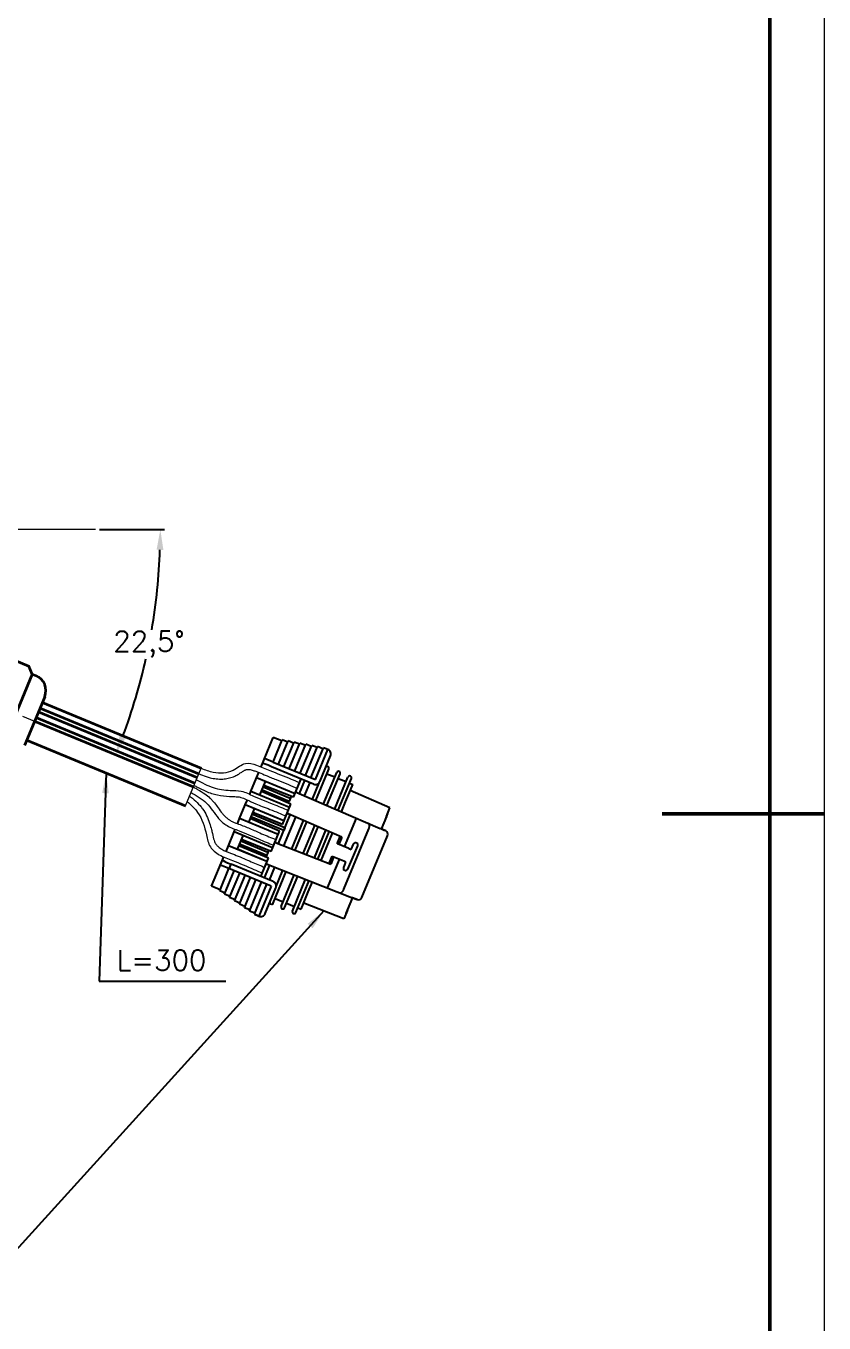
# Model space of a CAD drawing. Header units: millimetres. Extents: x 3703 to 4905, y -22764 to -21944.
# Drawn here: x 4709.3 to 4905.4, y -22479.2 to -22160.2 of the extents above; entities that cross this region are included whole.
import ezdxf

# ---------------------------------------------------------------- set-up
doc = ezdxf.new("R2010")
doc.units = ezdxf.units.MM
doc.header["$MEASUREMENT"] = 0
doc.linetypes.add('CENTER', pattern=[2, 1.25, -0.25, 0.25, -0.25])
doc.linetypes.add('CENTER2', pattern=[28.575, 19.05, -3.175, 3.175, -3.175])
for name, color, linetype, lineweight in [('B细实线', 100, 'Continuous', 15), ('CENTER', 1, 'CENTER', 18), ('G尺寸线', 140, 'Continuous', 13), ('细实线', 4, 'Continuous', 20), ('轮廓线', 7, 'Continuous', 35)]:
    doc.layers.add(name, color=color, linetype=linetype, lineweight=lineweight)
doc.styles.get("Standard").update_dxf_attribs({"font": 'romans.shx'})
doc.dimstyles.new('ISO-25', dxfattribs={"dimtxt": 5, "dimasz": 5, "dimexe": 1.25, "dimexo": 1.2, "dimgap": 1.2, "dimtad": 0, "dimtih": 1, "dimtoh": 1, "dimdec": 4, "dimdsep": 46, "dimtxsty": 'Standard', "dimcen": 0, "dimclrt": 7, "dimadec": 0, "dimazin": 2, "dimtm": 1e-09, "dimtfac": 1, "dimtdec": 4, "dimtmove": 0, "dimatfit": 3, "dimfxl": 1, "dimtolj": 1, "dimarcsym": 0})
doc.dimstyles.new('ISO-25$2', dxfattribs={"dimtxt": 5, "dimasz": 5, "dimexe": 1, "dimexo": 1, "dimtad": 1, "dimtih": 1, "dimtoh": 1, "dimzin": 9, "dimtxsty": 'Standard', "dimcen": 2.5, "dimazin": 2, "dimtfac": 1, "dimtmove": 0, "dimatfit": 3, "dimfxl": 1, "dimarcsym": 0})

# ---------------------------------------------------------------- blocks, each defined once
blk = doc.blocks.new('*D23')
at = {"layer": 'G尺寸线', "color": 0, "lineweight": -2, "transparency": 16777216}
blk.add_line((4727.34, -22284.04), (4743.29, -22284.04), dxfattribs=at)
for start, end in [(350.2, 358.0206), (339.4794, 347.2927)]:
    blk.add_arc((4597.55, -22284.04), 144.74, start, end, dxfattribs=at)
at = {"layer": 'G尺寸线', "color": 0, "transparency": 16777216}
for points in [[(4741.37, -22289.02), (4743.04, -22289.05), (4742.29, -22284.04)], [(4733.88, -22335.08), (4732.33, -22334.47), (4731.27, -22339.43)]]:
    blk.add_solid(points, dxfattribs=at)
at = {"layer": 'G尺寸线', "color": 0, "transparency": 16777216, "insert": (4739.51, -22312.28), "char_height": 5, "attachment_point": 5}
blk.add_mtext('22,5°', dxfattribs=at)

msp = doc.modelspace()

# ---------------------------------------------------------------- linework, layer by layer
at = {"lineweight": 50}
for p, q in [((4892.077, -21956.993), (4892.077, -22750.874)), ((4905.442, -22353.933), (4865.614, -22353.933))]:
    msp.add_line(p, q, dxfattribs=at)
at = {"color": 3, "linetype": 'Continuous'}
for p, q in [((4767.052, -22342.389), (4770.049, -22335.154)), ((4772.155, -22336.027), (4770.049, -22335.154)), ((4770.007, -22341.214), (4772.27, -22335.75)), ((4771.337, -22341.765), (4773.715, -22336.024)), ((4773.601, -22336.301), (4772.27, -22335.75)), ((4772.668, -22342.316), (4775.161, -22336.297)), ((4775.046, -22336.575), (4773.715, -22336.024)), ((4773.998, -22342.867), (4776.606, -22336.571)), ((4776.491, -22336.849), (4775.161, -22336.297)), ((4775.328, -22343.418), (4778.051, -22336.845)), ((4777.936, -22337.122), (4776.606, -22336.571)), ((4776.659, -22343.969), (4779.496, -22337.119)), ((4777.989, -22344.52), (4780.941, -22337.393)), ((4779.381, -22337.396), (4778.051, -22336.845)), ((4779.32, -22345.071), (4782.374, -22337.697)), ((4780.827, -22337.67), (4779.496, -22337.119)), ((4780.409, -22345.523), (4783.471, -22338.13)), ((4782.272, -22337.944), (4780.941, -22337.393)), ((4783.468, -22338.138), (4782.371, -22337.706)), ((4783.471, -22338.13), (4782.374, -22337.697)), ((4770.007, -22341.214), (4767.9, -22340.341)), ((4770.007, -22341.214), (4780.409, -22345.523)), ((4781.507, -22346.061), (4784.141, -22339.704)), ((4765.923, -22345.114), (4766.478, -22343.775)), ((4779.949, -22346.632), (4769.615, -22342.363)), ((4764.531, -22348.476), (4765.923, -22345.114)), ((4775.402, -22349.041), (4765.923, -22345.114)), ((4766.748, -22349.395), (4768.141, -22346.033)), ((4775.051, -22349.89), (4767.763, -22346.946)), ((4775.05, -22349.892), (4776.919, -22345.38)), ((4763.168, -22351.766), (4763.679, -22350.533)), ((4764.254, -22349.145), (4764.531, -22348.476)), ((4774.01, -22352.403), (4764.531, -22348.476)), ((4774.362, -22351.553), (4767.126, -22348.482)), ((4761.776, -22355.128), (4763.168, -22351.766)), ((4772.647, -22355.692), (4763.168, -22351.766)), ((4765.376, -22352.708), (4763.993, -22356.047)), ((4772.295, -22356.542), (4765.007, -22353.597)), ((4765.376, -22352.708), (4765.385, -22352.685)), ((4772.294, -22356.544), (4774.363, -22351.551)), ((4761.259, -22356.376), (4761.776, -22355.128)), ((4771.255, -22359.054), (4761.776, -22355.128)), ((4771.606, -22358.205), (4764.371, -22355.134)), ((4759.02, -22361.78), (4760.413, -22358.418)), ((4760.413, -22358.418), (4760.684, -22357.763)), ((4769.892, -22362.344), (4760.413, -22358.418)), ((4761.247, -22362.675), (4762.63, -22359.336)), ((4769.54, -22363.194), (4762.252, -22360.249)), ((4769.539, -22363.196), (4771.607, -22358.203)), ((4758.442, -22363.176), (4759.02, -22361.78)), ((4768.499, -22365.706), (4759.02, -22361.78)), ((4768.504, -22365.694), (4761.247, -22362.675)), ((4768.851, -22364.857), (4761.616, -22361.786)), ((4754.895, -22371.74), (4757.868, -22364.563)), ((4759.15, -22367.425), (4757.043, -22366.553)), ((4759.222, -22367.455), (4759.685, -22366.336)), ((4770.011, -22370.624), (4759.685, -22366.336)), ((4766.983, -22369.367), (4768.852, -22364.854)), ((4756.886, -22372.89), (4759.15, -22367.425)), ((4758.102, -22373.718), (4760.48, -22367.976)), ((4769.552, -22371.734), (4759.15, -22367.425)), ((4759.318, -22374.546), (4761.811, -22368.527)), ((4760.533, -22375.374), (4763.141, -22369.078)), ((4761.749, -22376.203), (4764.471, -22369.63)), ((4762.964, -22377.031), (4765.802, -22370.181)), ((4757.001, -22372.612), (4754.895, -22371.74)), ((4758.217, -22373.441), (4756.886, -22372.89)), ((4764.18, -22377.859), (4767.132, -22370.732)), ((4765.408, -22378.657), (4768.462, -22371.283)), ((4769.552, -22371.734), (4766.489, -22379.127)), ((4768.076, -22378.487), (4770.709, -22372.13)), ((4759.432, -22374.269), (4758.102, -22373.718)), ((4760.648, -22375.097), (4759.318, -22374.546)), ((4761.863, -22375.925), (4760.533, -22375.374)), ((4763.079, -22376.754), (4761.749, -22376.203)), ((4764.295, -22377.582), (4762.964, -22377.031)), ((4765.51, -22378.41), (4764.18, -22377.859)), ((4766.489, -22379.127), (4765.408, -22378.657)), ((4765.411, -22378.649), (4766.493, -22379.119))]:
    msp.add_line(p, q, dxfattribs=at)
at = {"color": 6, "linetype": 'Continuous'}
for p, q in [((4780.501, -22350.687), (4783.705, -22342.951)), ((4782.427, -22351.524), (4785.645, -22343.755)), ((4783.234, -22344.087), (4785.174, -22344.891)), ((4783.252, -22351.883), (4786.476, -22344.099)), ((4774.226, -22350.157), (4767.577, -22347.393)), ((4777.75, -22345.724), (4776.428, -22348.916)), ((4777.749, -22349.49), (4779.081, -22346.274)), ((4779.675, -22350.328), (4781.323, -22346.35)), ((4785.178, -22352.721), (4788.417, -22344.903)), ((4786.004, -22353.08), (4789.248, -22345.247)), ((4786.006, -22345.235), (4787.946, -22346.039)), ((4788.777, -22346.383), (4789.609, -22346.728)), ((4789.035, -22348.114), (4789.609, -22346.728)), ((4767.302, -22348.058), (4773.957, -22350.805)), ((4773.754, -22351.295), (4773.957, -22350.805)), ((4774.439, -22349.643), (4773.957, -22350.805)), ((4775.603, -22348.557), (4775.862, -22348.67)), ((4775.862, -22348.67), (4796.333, -22357.571)), ((4786.829, -22353.439), (4787.841, -22350.996)), ((4787.841, -22350.996), (4789.035, -22348.114)), ((4798.725, -22352.493), (4788.977, -22348.254)), ((4772.911, -22357.408), (4764.822, -22354.045)), ((4771.31, -22361.272), (4774.244, -22354.188)), ((4773.419, -22353.829), (4773.679, -22353.942)), ((4786.914, -22359.697), (4773.679, -22353.942)), ((4798.171, -22353.831), (4797.531, -22355.375)), ((4797.849, -22354.607), (4798.725, -22352.493)), ((4772.644, -22358.052), (4764.546, -22354.71)), ((4772.65, -22361.799), (4775.565, -22354.762)), ((4774.605, -22362.569), (4777.491, -22355.6)), ((4775.442, -22362.899), (4778.317, -22355.959)), ((4777.396, -22363.669), (4780.243, -22356.796)), ((4778.234, -22363.999), (4781.068, -22357.155)), ((4787.591, -22362.047), (4790.496, -22355.033)), ((4797.849, -22354.607), (4796.564, -22357.711)), ((4780.188, -22364.768), (4782.995, -22357.993)), ((4781.025, -22365.098), (4783.82, -22358.352)), ((4781.863, -22365.428), (4784.645, -22358.711)), ((4785.782, -22361.298), (4786.517, -22359.524)), ((4786.914, -22359.697), (4786.183, -22361.464)), ((4787.423, -22372.461), (4793.55, -22357.669)), ((4791.854, -22374.546), (4798.158, -22359.328)), ((4797.685, -22358.159), (4796.333, -22357.571)), ((4761.791, -22361.362), (4768.447, -22364.109)), ((4768.715, -22363.461), (4762.067, -22360.697)), ((4768.715, -22363.461), (4768.244, -22364.599)), ((4768.928, -22362.947), (4768.715, -22363.461)), ((4770.736, -22361.045), (4770.473, -22360.942)), ((4770.736, -22361.045), (4784.165, -22366.335)), ((4785.84, -22361.322), (4785.782, -22361.298)), ((4788.662, -22362.491), (4785.84, -22361.322)), ((4790.721, -22361.785), (4788.333, -22367.55)), ((4788.662, -22362.491), (4789.209, -22362.718)), ((4789.209, -22362.718), (4789.76, -22361.387)), ((4790.31, -22360.966), (4790.63, -22361.098)), ((4769.127, -22366.544), (4767.814, -22369.712)), ((4768.553, -22366.318), (4768.289, -22366.214)), ((4768.553, -22366.318), (4789.321, -22374.499)), ((4783.399, -22372.166), (4786.305, -22365.151)), ((4783.761, -22366.176), (4784.496, -22364.402)), ((4784.897, -22364.568), (4784.165, -22366.335)), ((4784.554, -22364.426), (4784.496, -22364.402)), ((4787.376, -22365.595), (4784.554, -22364.426)), ((4787.372, -22367.152), (4787.924, -22365.822)), ((4787.924, -22365.822), (4787.376, -22365.595)), ((4769.144, -22370.264), (4770.467, -22367.071)), ((4770.054, -22375.907), (4773.258, -22368.171)), ((4770.783, -22371.796), (4772.421, -22367.841)), ((4771.994, -22376.71), (4775.212, -22368.941)), ((4772.826, -22377.055), (4776.05, -22369.271)), ((4774.766, -22377.859), (4778.004, -22370.041)), ((4787.783, -22367.972), (4787.463, -22367.839)), ((4775.597, -22378.203), (4778.842, -22370.37)), ((4777.474, -22376.025), (4778.667, -22373.143)), ((4778.667, -22373.143), (4779.679, -22370.7)), ((4770.525, -22374.77), (4772.465, -22375.574)), ((4773.296, -22375.919), (4775.237, -22376.722)), ((4776.899, -22377.411), (4777.474, -22376.025)), ((4787.422, -22379.781), (4777.532, -22375.885)), ((4788.298, -22377.667), (4789.583, -22374.563)), ((4789.321, -22374.499), (4790.693, -22375.039)), ((4790.693, -22375.039), (4789.321, -22374.499)), ((4776.068, -22377.067), (4776.899, -22377.411)), ((4788.298, -22377.667), (4787.422, -22379.781))]:
    msp.add_line(p, q, dxfattribs=at)
at = {"color": 3, "linetype": 'Continuous'}
for centre, radius, start, end in [((4783.028, -22339.254), 1.2, 337.5, 68.5), ((4783.032, -22339.246), 1.199, 337.53772, 68.53293), ((4766.968, -22378.027), 1.199, 246.46707, 337.46228), ((4766.971, -22378.018), 1.2, 246.5, 337.5)]:
    msp.add_arc(centre, radius, start, end, dxfattribs=at)
at = {"color": 6, "linetype": 'Continuous'}
for centre, radius, start, end in [((4783.289, -22342.779), 0.45, 337.50229, 127.57357), ((4786.061, -22343.927), 0.45, 337.50229, 157.49771), ((4788.832, -22345.075), 0.45, 337.50229, 157.49771), ((4678.612, -22630.188), 296.948, 66.36007, 66.64449), ((4797.326, -22358.984), 0.9, 337.5, 66.5), ((4769.638, -22375.735), 0.45, 187.42643, 337.49771), ((4791.023, -22374.201), 0.9, 248.5, 337.5), ((4772.41, -22376.883), 0.45, 157.50229, 337.49771), ((4775.182, -22378.031), 0.45, 157.50229, 337.49771), ((4673.593, -22330.164), 124.154, 337.11653, 337.88782)]:
    msp.add_arc(centre, radius, start, end, dxfattribs=at)
at = {"color": 3, "linetype": 'Continuous'}
for centre, major_axis, start_param, end_param in [((4769.606, -22342.495), (2.217, -0.918), -4.6949357, -3.1415927), ((4779.944, -22346.698), (1.109, -0.459), -4.712389, -4.6949357), ((4759.772, -22366.236), (2.217, -0.918), -3.1415927, -1.5882496), ((4770.055, -22370.574), (1.109, -0.459), -1.5882496, -1.5707963)]:
    msp.add_ellipse(centre, major_axis=major_axis, ratio=0.0524078, start_param=start_param, end_param=end_param, dxfattribs=at)
for points, start_tangent, end_tangent in [([(4779.969, -22346.64), (4780.178, -22346.706), (4780.402, -22346.734), (4780.639, -22346.721), (4780.88, -22346.657)], (0.9238795, -0.3826834), (0.9335804, 0.358368)), ([(4780.88, -22346.657), (4781.133, -22346.519), (4781.35, -22346.319), (4781.513, -22346.048)], (0.9335804, 0.3583679), (0.3826834, 0.9238795)), ([(4770.687, -22371.265), (4770.562, -22371.051), (4770.402, -22370.871), (4770.222, -22370.732), (4770.031, -22370.632)], (-0.4067366, 0.9135455), (-0.9238795, 0.3826834)), ([(4770.704, -22372.144), (4770.779, -22371.841), (4770.769, -22371.542), (4770.687, -22371.265)], (0.3826834, 0.9238795), (-0.4067366, 0.9135455))]:
    msp.add_spline(points, degree=3, dxfattribs=dict(at, start_tangent=start_tangent, end_tangent=end_tangent))
at = {"color": 6, "linetype": 'Continuous'}
for points, start_tangent, end_tangent in [([(4774.226, -22350.157), (4774.181, -22350.272), (4774.127, -22350.404), (4774.068, -22350.547), (4774.009, -22350.686), (4773.957, -22350.805)], (-0.3561191, -0.9344406), (-0.408942, -0.9125604)), ([(4772.911, -22357.408), (4772.866, -22357.522), (4772.813, -22357.654), (4772.754, -22357.795), (4772.696, -22357.934), (4772.644, -22358.052)], (-0.3560651, -0.9344612), (-0.4089976, -0.9125355)), ([(4793.55, -22357.669), (4793.665, -22357.351), (4793.727, -22357.08), (4793.742, -22356.851), (4793.713, -22356.657), (4793.642, -22356.501), (4793.53, -22356.377), (4793.374, -22356.284)], (0.3802305, 0.9248917), (-0.916081, 0.4009932)), ([(4768.715, -22363.461), (4768.67, -22363.576), (4768.617, -22363.708), (4768.558, -22363.851), (4768.499, -22363.99), (4768.447, -22364.109)], (-0.3561191, -0.9344406), (-0.408942, -0.9125604)), ([(4789.76, -22361.387), (4789.895, -22361.243), (4790.023, -22361.115), (4790.138, -22361.018), (4790.235, -22360.966), (4790.31, -22360.966)], (0.6779164, 0.735139), (0.9238795, -0.3826834)), ([(4790.63, -22361.098), (4790.683, -22361.152), (4790.714, -22361.257), (4790.728, -22361.406), (4790.728, -22361.587), (4790.721, -22361.785)], (0.9238795, -0.3826834), (-0.0404625, -0.9991811)), ([(4787.463, -22367.839), (4787.41, -22367.786), (4787.379, -22367.68), (4787.366, -22367.531), (4787.366, -22367.35), (4787.372, -22367.152)], (-0.9238795, 0.3826834), (0.0404625, 0.9991811)), ([(4788.333, -22367.55), (4788.198, -22367.695), (4788.07, -22367.823), (4787.955, -22367.919), (4787.858, -22367.971), (4787.783, -22367.972)], (-0.6779164, -0.735139), (-0.9238795, 0.3826834)), ([(4786.319, -22373.316), (4786.502, -22373.361), (4786.681, -22373.348), (4786.849, -22373.276), (4787.007, -22373.15), (4787.151, -22372.976), (4787.288, -22372.751), (4787.423, -22372.461)], (0.9286435, -0.3709734), (0.3859211, 0.9225318))]:
    msp.add_spline(points, degree=3, dxfattribs=dict(at, start_tangent=start_tangent, end_tangent=end_tangent))
for points, knots in [([(4775.862, -22348.67), (4775.787, -22348.638), (4775.7, -22348.601), (4775.614, -22348.564), (4775.602, -22348.559)], [0, 0, 0, 0, 0.0080442074, 0.0092934393, 0.0092934393, 0.0092934393, 0.0092934393]), ([(4773.418, -22353.831), (4773.43, -22353.836), (4773.517, -22353.873), (4773.604, -22353.91), (4773.679, -22353.942)], [0.0216606174, 0.0216606174, 0.0216606174, 0.0216606174, 0.0229098492, 0.0309540566, 0.0309540566, 0.0309540566, 0.0309540566]), ([(4770.736, -22361.045), (4770.661, -22361.015), (4770.573, -22360.98), (4770.485, -22360.945), (4770.474, -22360.94)], [0, 0, 0, 0, 0.0080442074, 0.0092934393, 0.0092934393, 0.0092934393, 0.0092934393]), ([(4768.29, -22366.212), (4768.302, -22366.217), (4768.389, -22366.252), (4768.477, -22366.287), (4768.553, -22366.318)], [0.0216606174, 0.0216606174, 0.0216606174, 0.0216606174, 0.0229098492, 0.0309540566, 0.0309540566, 0.0309540566, 0.0309540566])]:
    msp.add_open_spline(points, degree=3, knots=knots, dxfattribs=at)
at = {"layer": 'CENTER', "linetype": 'CENTER2'}
msp.add_line((4726.345, -22284.039), (4479.523, -22284.039), dxfattribs=at)
at = {"layer": 'CENTER', "ltscale": 10}
msp.add_line((4597.552, -22284.039), (4735.068, -22340.999), dxfattribs=at)
at = {"layer": 'G尺寸线', "color": 6}
msp.add_line((4748.496, -22351.973), (4752.323, -22342.735), dxfattribs=at)
for points in [[(4752.323, -22342.735), (4755.312, -22343.717), (4760.225, -22343.191), (4763.24, -22341.576), (4765.926, -22341.974), (4769.18, -22343.275), (4774.433, -22345.404), (4776.546, -22346.28)], [(4751.15, -22345.567), (4755.303, -22347.482), (4759.48, -22348.182), (4762.196, -22348.387), (4765.197, -22349.593), (4769.991, -22351.542), (4773.726, -22353.089)], [(4748.92, -22350.949), (4751.463, -22353.612), (4753.621, -22359.134), (4754.583, -22362.058), (4756.792, -22364.026), (4760.013, -22365.407), (4765.233, -22367.616), (4767.346, -22368.491)], [(4749.84, -22348.729), (4753.64, -22351.338), (4756.624, -22355.078), (4758.689, -22356.854), (4761.664, -22358.123), (4766.432, -22360.135), (4770.166, -22361.682)]]:
    msp.add_spline(points, degree=3, dxfattribs=at)
for points, knots in [([(4751.774, -22344.131), (4752.054, -22344.241), (4752.34, -22344.353), (4753.224, -22344.687), (4753.846, -22344.903), (4755.003, -22345.196), (4755.519, -22345.291), (4756.565, -22345.402), (4757.098, -22345.419), (4758.073, -22345.364), (4758.514, -22345.308), (4759.392, -22345.124), (4759.829, -22344.995), (4760.464, -22344.741), (4760.669, -22344.649), (4761.193, -22344.382), (4761.485, -22344.202), (4762.015, -22343.861), (4762.255, -22343.698), (4762.726, -22343.396), (4762.95, -22343.266), (4763.234, -22343.136), (4763.322, -22343.103), (4763.481, -22343.055), (4763.547, -22343.042), (4763.715, -22343.025), (4763.813, -22343.023), (4764.187, -22343.046), (4764.523, -22343.113), (4765.159, -22343.296), (4765.448, -22343.394), (4766.016, -22343.596), (4766.296, -22343.703), (4767.135, -22344.035), (4767.692, -22344.274), (4768.669, -22344.689), (4769.081, -22344.861), (4769.902, -22345.198), (4770.314, -22345.365), (4771.548, -22345.862), (4772.372, -22346.188), (4773.946, -22346.824), (4774.697, -22347.134), (4775.625, -22347.521), (4775.796, -22347.592), (4775.969, -22347.664)], [0, 0, 0, 0, 0.9021184, 0.9021184, 2.7063553, 2.7063553, 4.0312696, 4.0312696, 5.3561839, 5.3561839, 6.438042, 6.438042, 7.524026, 7.524026, 8.0482327, 8.0482327, 8.8886198, 8.8886198, 9.7290069, 9.7290069, 10.7058103, 10.7058103, 11.2156487, 11.2156487, 11.7622596, 11.7622596, 12.3088706, 12.3088706, 13.5988598, 13.5988598, 14.5408471, 14.5408471, 15.4828343, 15.4828343, 17.3668088, 17.3668088, 18.6896862, 18.6896862, 20.0125635, 20.0125635, 22.6583183, 22.6583183, 25.122516, 25.122516, 25.6823456, 25.6823456, 25.6823456, 25.6823456]), ([(4750.41, -22347.354), (4750.87, -22347.588), (4751.165, -22347.756), (4752.058, -22348.275), (4752.663, -22348.645), (4753.674, -22349.369), (4754.087, -22349.697), (4754.684, -22350.255), (4754.881, -22350.456), (4755.25, -22350.86), (4755.424, -22351.065), (4755.921, -22351.679), (4756.221, -22352.089), (4756.861, -22352.964), (4757.195, -22353.423), (4757.736, -22354.078), (4757.939, -22354.305), (4758.364, -22354.733), (4758.583, -22354.931), (4759.003, -22355.267), (4759.203, -22355.409), (4759.62, -22355.667), (4759.847, -22355.787), (4760.342, -22356.018), (4760.607, -22356.127), (4761.309, -22356.399), (4761.767, -22356.559), (4762.714, -22356.916), (4763.179, -22357.102), (4764.553, -22357.671), (4765.443, -22358.067), (4766.906, -22358.707), (4767.486, -22358.957), (4768.663, -22359.449), (4769.256, -22359.692), (4770.144, -22360.054), (4770.437, -22360.173), (4770.731, -22360.292)], [0, 0, 0, 0, 0.9827246, 0.9827246, 2.9481737, 2.9481737, 4.3505227, 4.3505227, 5.0746099, 5.0746099, 5.7986972, 5.7986972, 7.2468716, 7.2468716, 9.0179839, 9.0179839, 10.0673202, 10.0673202, 11.1166565, 11.1166565, 12.0329723, 12.0329723, 12.9942124, 12.9942124, 13.9554525, 13.9554525, 15.4036379, 15.4036379, 16.8518234, 16.8518234, 19.7481943, 19.7481943, 21.6835834, 21.6835834, 23.6189724, 23.6189724, 24.5690677, 24.5690677, 24.5690677, 24.5690677]), ([(4750.573, -22346.959), (4750.852, -22347.108), (4751.133, -22347.258), (4752.081, -22347.753), (4752.764, -22348.094), (4753.934, -22348.59), (4754.4, -22348.768), (4755.362, -22349.075), (4755.848, -22349.202), (4757.316, -22349.513), (4758.305, -22349.628), (4759.591, -22349.69), (4759.886, -22349.697), (4760.44, -22349.712), (4760.702, -22349.721), (4761.205, -22349.752), (4761.444, -22349.776), (4761.812, -22349.837), (4761.949, -22349.866), (4762.485, -22350.01), (4762.91, -22350.18), (4763.644, -22350.514), (4763.93, -22350.652), (4764.481, -22350.915), (4764.744, -22351.038), (4765.263, -22351.27), (4765.522, -22351.383), (4766.297, -22351.709), (4766.811, -22351.914), (4767.966, -22352.366), (4768.605, -22352.609), (4769.936, -22353.131), (4770.634, -22353.417), (4771.937, -22353.96), (4772.537, -22354.214), (4773.14, -22354.47)], [0.1467726, 0.1467726, 0.1467726, 0.1467726, 1.0828356, 1.0828356, 3.2485069, 3.2485069, 4.6091756, 4.6091756, 5.9698443, 5.9698443, 8.6911818, 8.6911818, 9.5245747, 9.5245747, 10.3579676, 10.3579676, 11.2329802, 11.2329802, 11.8307488, 11.8307488, 13.4487099, 13.4487099, 14.4151007, 14.4151007, 15.224987, 15.224987, 16.0348733, 16.0348733, 17.6546459, 17.6546459, 19.7146929, 19.7146929, 22.0210361, 22.0210361, 23.9838405, 23.9838405, 23.9838405, 23.9838405]), ([(4749.482, -22349.594), (4750.165, -22350.054), (4750.402, -22350.271), (4751.117, -22350.941), (4751.599, -22351.416), (4752.267, -22352.19), (4752.474, -22352.448), (4753.063, -22353.267), (4753.393, -22353.842), (4753.956, -22355.019), (4754.19, -22355.621), (4754.568, -22356.764), (4754.72, -22357.304), (4754.935, -22358.155), (4755.009, -22358.469), (4755.219, -22359.403), (4755.337, -22359.968), (4755.554, -22360.64), (4755.628, -22360.83), (4755.757, -22361.097), (4755.807, -22361.188), (4755.916, -22361.36), (4755.977, -22361.446), (4756.186, -22361.705), (4756.356, -22361.877), (4756.813, -22362.268), (4757.119, -22362.48), (4758.08, -22363.044), (4758.79, -22363.337), (4759.868, -22363.748), (4760.177, -22363.863), (4761.128, -22364.228), (4761.756, -22364.486), (4762.993, -22365.009), (4763.604, -22365.276), (4764.767, -22365.783), (4765.32, -22366.024), (4766.422, -22366.491), (4766.979, -22366.72), (4767.664, -22367.001), (4767.789, -22367.052), (4767.914, -22367.103)], [0, 0, 0, 0, 0.9308483, 0.9308483, 2.792545, 2.792545, 3.6632538, 3.6632538, 5.4046713, 5.4046713, 7.1460888, 7.1460888, 8.6861198, 8.6861198, 9.5862841, 9.5862841, 11.3866128, 11.3866128, 12.2118398, 12.2118398, 12.7089649, 12.7089649, 13.2060901, 13.2060901, 14.2003404, 14.2003404, 15.5295443, 15.5295443, 18.1004934, 18.1004934, 19.0912365, 19.0912365, 21.0727227, 21.0727227, 23.054209, 23.054209, 24.8780331, 24.8780331, 26.7018572, 26.7018572, 27.1068081, 27.1068081, 27.1068081, 27.1068081])]:
    msp.add_open_spline(points, degree=3, knots=knots, dxfattribs=at)
at = {"layer": '细实线', "color": 3, "lineweight": 20}
msp.add_line((4905.442, -21943.628), (4905.442, -22764.239), dxfattribs=at)
at = {"layer": '轮廓线', "color": 6}
for p, q in [((4701.185, -22313.976), (4709.961, -22317.611)), ((4710.773, -22319.571), (4709.961, -22317.611)), ((4710.773, -22319.571), (4702.737, -22338.972)), ((4710.773, -22319.571), (4711.697, -22319.954)), ((4713.862, -22325.18), (4708.887, -22337.19)), ((4712.714, -22327.952), (4751.749, -22344.121)), ((4713.288, -22326.566), (4752.323, -22342.735)), ((4711.374, -22331.185), (4750.41, -22347.354)), ((4711.757, -22330.261), (4750.792, -22346.43)), ((4712.331, -22328.875), (4751.366, -22345.044)), ((4709.461, -22335.805), (4748.496, -22351.973))]:
    msp.add_line(p, q, dxfattribs=at)
msp.add_arc((4710.166, -22323.649), 4, 337.5, 67.5, dxfattribs=at)

# ---------------------------------------------------------------- texts
at = {"layer": 'G尺寸线', "color": 6, "insert": (4731.554, -22387.453), "char_height": 5, "width": 12.5696, "attachment_point": 1}
msp.add_mtext('L=300', dxfattribs=at)

# ---------------------------------------------------------------- dimensions: what is measured, and where the dimension line sits
at = {"layer": 'G尺寸线', "color": 6}
dim = msp.add_angular_dim_2l(base=(4737.36, -22321.5), line1=((4726.345, -22284.039), (4479.523, -22284.039)), line2=((4597.552, -22284.039), (4735.068, -22340.999)), dimstyle='ISO-25$2', dxfattribs=at)
dim.commit()
dim.dimension.update_dxf_attribs({"geometry": '*D23', "text_midpoint": (4739.51, -22312.276)})

# ---------------------------------------------------------------- leaders
at = {"layer": 'B细实线'}
msp.add_leader([(4782.477, -22377.833), (4684.757, -22485.5), (4663.337, -22485.5)], dimstyle='ISO-25', override={"dimgap": 0.625, "dimtad": 0}, dxfattribs=at)
at = {"layer": 'G尺寸线', "color": 6}
msp.add_leader([(4728.979, -22343.889), (4727.216, -22395.088), (4758.358, -22395.088)], dimstyle='ISO-25', override={"dimgap": 1.2, "dimtad": 0}, dxfattribs=at)

doc.saveas('drawing.dxf')
